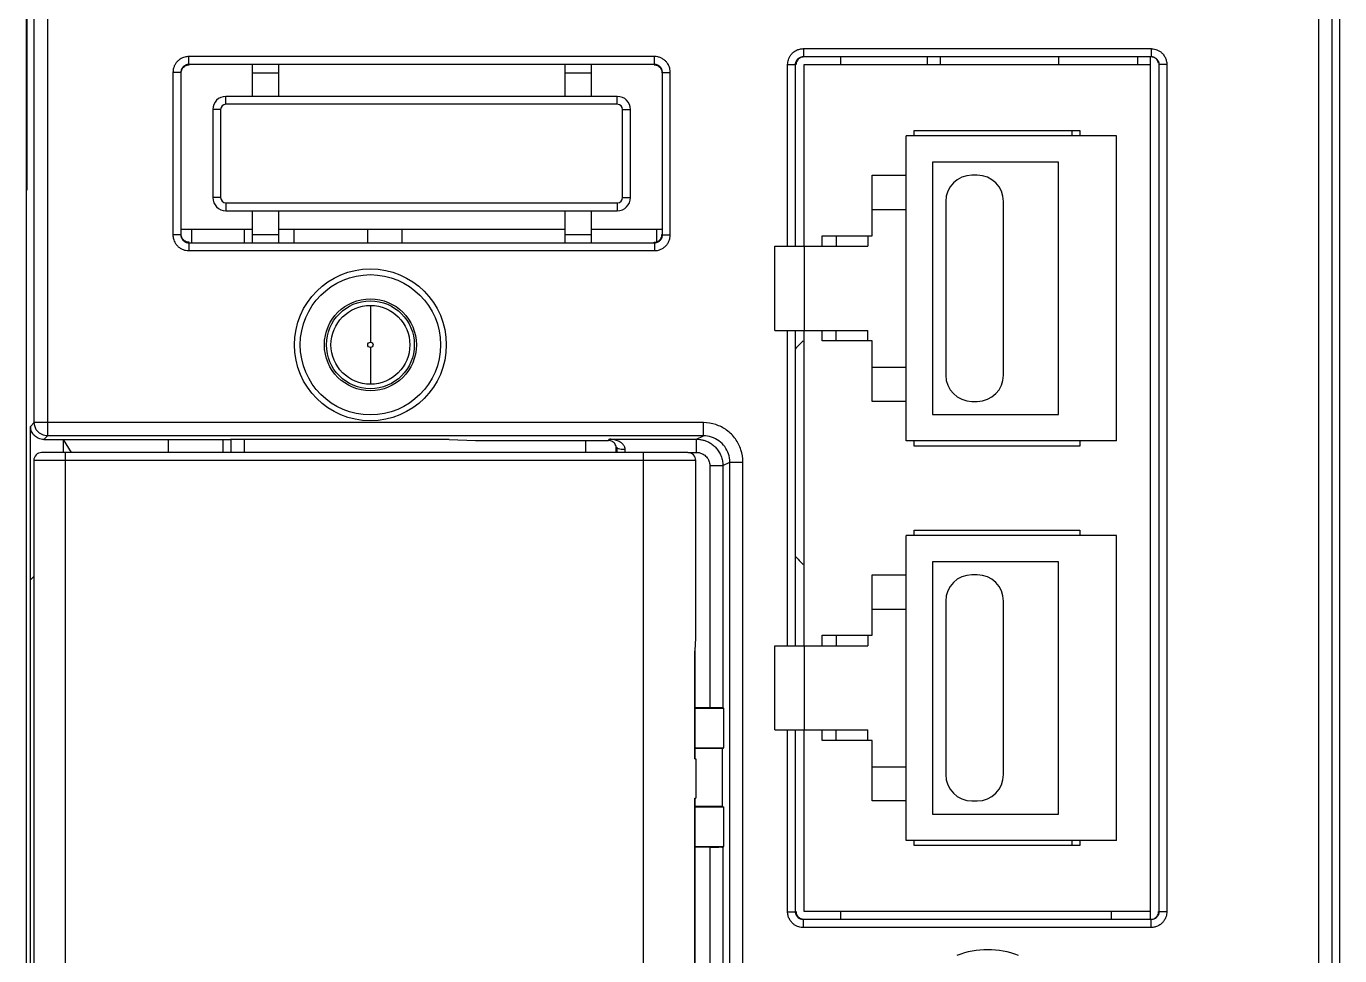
# Model space of a CAD drawing. Header units: millimetres. Extents: x 336 to 12810, y -1577 to 4105.
# Drawn here: x 7522.1 to 7572.1, y 3924.3 to 3959.7 of the extents above; entities that cross this region are included whole.
import ezdxf

# ---------------------------------------------------------------- set-up
doc = ezdxf.new("R2010")
doc.units = ezdxf.units.MM

msp = doc.modelspace()

# ---------------------------------------------------------------- linework, layer by layer
at = {"color": 7, "linetype": 'Continuous'}
for p, q in [((7522.147, 3994.873), (7522.147, 3835.978)), ((7572.147, 3835.979), (7572.147, 3994.873)), ((7522.185, 3953.479), (7522.185, 3962.479)), ((7522.952, 3961.738), (7522.952, 3944.118)), ((7571.341, 3961.738), (7571.341, 3836.284)), ((7522.452, 3944.618), (7522.452, 3961.255)), ((7571.841, 3961.255), (7571.841, 3836.284)), ((7546.063, 3958.544), (7528.331, 3958.544)), ((7528.331, 3958.244), (7528.331, 3958.544)), ((7546.063, 3958.244), (7546.063, 3958.544)), ((7551.73, 3958.845), (7564.963, 3958.845)), ((7551.73, 3958.845), (7551.73, 3958.545)), ((7551.73, 3958.545), (7564.963, 3958.545)), ((7553.147, 3958.545), (7553.147, 3958.229)), ((7556.447, 3958.545), (7556.447, 3958.229)), ((7556.947, 3958.229), (7556.947, 3958.545)), ((7561.447, 3958.545), (7561.447, 3958.229)), ((7564.447, 3958.545), (7564.447, 3958.229)), ((7564.947, 3925.729), (7564.947, 3958.545)), ((7564.963, 3958.845), (7564.963, 3958.545)), ((7546.063, 3958.244), (7528.331, 3958.244)), ((7528.331, 3958.244), (7528.347, 3958.229)), ((7530.747, 3958.229), (7530.747, 3957.029)), ((7531.747, 3958.229), (7531.747, 3957.029)), ((7542.647, 3958.229), (7542.647, 3957.029)), ((7543.647, 3958.229), (7543.647, 3957.029)), ((7546.047, 3958.229), (7546.063, 3958.244)), ((7551.13, 3958.245), (7551.43, 3958.245)), ((7551.13, 3951.329), (7551.13, 3958.245)), ((7551.43, 3951.329), (7551.43, 3958.245)), ((7564.947, 3958.229), (7551.747, 3958.229)), ((7551.747, 3958.229), (7551.747, 3951.329)), ((7565.263, 3958.245), (7565.263, 3926.012)), ((7565.563, 3958.245), (7565.263, 3958.245)), ((7565.563, 3958.245), (7565.563, 3926.012)), ((7527.731, 3957.944), (7527.731, 3951.763)), ((7528.031, 3957.944), (7527.731, 3957.944)), ((7528.031, 3957.944), (7528.031, 3951.763)), ((7528.031, 3957.944), (7528.047, 3957.929)), ((7530.747, 3957.929), (7531.747, 3957.929)), ((7542.647, 3957.929), (7543.647, 3957.929)), ((7546.347, 3957.929), (7546.363, 3957.944)), ((7546.363, 3957.944), (7546.663, 3957.944)), ((7546.363, 3951.763), (7546.363, 3957.944)), ((7546.663, 3951.763), (7546.663, 3957.944)), ((7544.647, 3957.029), (7529.747, 3957.029)), ((7529.747, 3956.729), (7529.747, 3957.029)), ((7544.647, 3956.729), (7544.647, 3957.029)), ((7529.547, 3956.529), (7529.247, 3956.529)), ((7529.247, 3956.529), (7529.247, 3953.179)), ((7529.547, 3956.529), (7529.547, 3953.179)), ((7544.647, 3956.729), (7529.747, 3956.729)), ((7544.847, 3953.179), (7544.847, 3956.529)), ((7544.847, 3956.529), (7545.147, 3956.529)), ((7545.147, 3953.179), (7545.147, 3956.529)), ((7555.647, 3943.929), (7555.647, 3955.529)), ((7563.647, 3955.529), (7555.647, 3955.529)), ((7555.947, 3955.729), (7562.247, 3955.729)), ((7555.947, 3955.529), (7555.947, 3955.729)), ((7561.947, 3955.729), (7561.947, 3955.529)), ((7562.247, 3955.729), (7562.247, 3955.529)), ((7563.647, 3943.929), (7563.647, 3955.529)), ((7556.647, 3954.529), (7556.647, 3944.929)), ((7561.447, 3954.529), (7556.647, 3954.529)), ((7561.447, 3944.929), (7561.447, 3954.529)), ((7554.347, 3954.029), (7555.647, 3954.029)), ((7554.347, 3951.729), (7554.347, 3954.029)), ((7558.347, 3954.029), (7558.147, 3954.029)), ((7522.147, 3953.479), (7522.185, 3953.479)), ((7529.547, 3953.179), (7529.247, 3953.179)), ((7544.847, 3953.179), (7545.147, 3953.179)), ((7557.147, 3953.029), (7557.147, 3946.429)), ((7559.347, 3946.429), (7559.347, 3953.029)), ((7529.747, 3952.979), (7544.647, 3952.979)), ((7529.747, 3952.979), (7529.747, 3952.679)), ((7529.747, 3952.679), (7544.647, 3952.679)), ((7530.747, 3952.679), (7530.747, 3951.479)), ((7531.747, 3952.679), (7531.747, 3951.479)), ((7542.647, 3952.679), (7542.647, 3951.479)), ((7543.647, 3952.679), (7543.647, 3951.479)), ((7544.647, 3952.979), (7544.647, 3952.679)), ((7554.347, 3952.729), (7555.647, 3952.729)), ((7528.031, 3951.763), (7527.731, 3951.763)), ((7528.031, 3951.763), (7528.047, 3951.779)), ((7528.047, 3951.979), (7530.747, 3951.979)), ((7528.447, 3951.479), (7528.447, 3951.979)), ((7530.447, 3951.979), (7530.447, 3951.479)), ((7530.747, 3951.779), (7531.747, 3951.779)), ((7531.747, 3951.979), (7542.647, 3951.979)), ((7532.347, 3951.479), (7532.347, 3951.979)), ((7535.147, 3951.479), (7535.147, 3951.979)), ((7536.447, 3951.979), (7536.447, 3951.479)), ((7542.647, 3951.779), (7543.647, 3951.779)), ((7543.647, 3951.979), (7546.347, 3951.979)), ((7546.147, 3951.479), (7546.147, 3951.979)), ((7546.363, 3951.763), (7546.347, 3951.779)), ((7546.363, 3951.763), (7546.663, 3951.763)), ((7552.447, 3951.729), (7554.347, 3951.729)), ((7552.447, 3951.329), (7552.447, 3951.729)), ((7552.977, 3951.729), (7552.977, 3951.329)), ((7554.177, 3951.729), (7554.177, 3951.329)), ((7528.331, 3951.463), (7528.347, 3951.479)), ((7528.331, 3951.463), (7546.063, 3951.463)), ((7528.331, 3951.463), (7528.331, 3951.163)), ((7528.331, 3951.163), (7546.063, 3951.163)), ((7546.063, 3951.463), (7546.047, 3951.479)), ((7546.063, 3951.463), (7546.063, 3951.163)), ((7550.647, 3948.129), (7550.647, 3951.329)), ((7550.647, 3951.329), (7554.177, 3951.329)), ((7551.77, 3948.129), (7551.77, 3951.329)), ((7535.247, 3949.079), (7535.247, 3947.679)), ((7550.647, 3948.129), (7554.177, 3948.129)), ((7551.13, 3936.129), (7551.13, 3948.129)), ((7551.43, 3936.129), (7551.43, 3948.129)), ((7551.747, 3948.129), (7551.747, 3936.129)), ((7552.447, 3947.729), (7552.447, 3948.129)), ((7552.977, 3947.729), (7552.977, 3948.129)), ((7554.177, 3947.729), (7554.177, 3948.129)), ((7554.347, 3947.729), (7552.447, 3947.729)), ((7554.347, 3945.429), (7554.347, 3947.729)), ((7535.247, 3947.479), (7535.247, 3946.079)), ((7554.347, 3946.729), (7555.647, 3946.729)), ((7555.647, 3945.429), (7554.347, 3945.429)), ((7558.147, 3945.429), (7558.347, 3945.429)), ((7522.452, 3944.618), (7522.313, 3944.478)), ((7547.926, 3944.618), (7522.452, 3944.618)), ((7547.926, 3944.118), (7547.926, 3944.618)), ((7556.647, 3944.929), (7561.447, 3944.929)), ((7522.313, 3938.644), (7522.313, 3944.478)), ((7522.952, 3944.118), (7522.813, 3943.979)), ((7547.927, 3944.118), (7522.952, 3944.118)), ((7547.665, 3943.987), (7547.927, 3944.118)), ((7522.813, 3943.979), (7529.642, 3943.979)), ((7523.547, 3943.979), (7523.859, 3943.479)), ((7523.547, 3943.979), (7523.547, 3943.479)), ((7527.547, 3943.979), (7527.547, 3943.479)), ((7529.642, 3943.479), (7529.642, 3943.979)), ((7538.247, 3943.975), (7529.924, 3943.975)), ((7529.943, 3943.975), (7529.942, 3943.973)), ((7529.942, 3943.479), (7529.942, 3943.973)), ((7530.447, 3943.975), (7530.447, 3943.479)), ((7538.247, 3943.975), (7539.247, 3943.94)), ((7539.247, 3943.94), (7544.308, 3943.94)), ((7543.447, 3943.479), (7543.447, 3943.94)), ((7544.308, 3943.94), (7544.355, 3943.987)), ((7544.355, 3943.987), (7547.665, 3943.987)), ((7544.608, 3943.64), (7544.642, 3943.674)), ((7544.608, 3943.479), (7544.608, 3943.64)), ((7547.664, 3943.487), (7547.664, 3943.987)), ((7563.647, 3943.929), (7555.647, 3943.929)), ((7555.947, 3943.729), (7555.947, 3943.929)), ((7562.247, 3943.729), (7555.947, 3943.729)), ((7562.247, 3943.929), (7562.247, 3943.729)), ((7547.632, 3943.179), (7522.432, 3943.179)), ((7522.432, 3943.179), (7522.432, 3850.779)), ((7547.332, 3943.479), (7522.732, 3943.479)), ((7523.632, 3943.479), (7523.632, 3850.479)), ((7545.632, 3943.479), (7545.632, 3850.479)), ((7547.332, 3943.487), (7547.664, 3943.487)), ((7547.632, 3936.499), (7547.632, 3943.179)), ((7548.664, 3942.987), (7548.927, 3943.119)), ((7548.927, 3850.838), (7548.927, 3943.119)), ((7548.927, 3943.119), (7549.426, 3943.119)), ((7549.426, 3850.838), (7549.426, 3943.119)), ((7548.164, 3942.987), (7548.164, 3933.771)), ((7548.164, 3942.987), (7548.664, 3942.987)), ((7548.664, 3942.987), (7548.664, 3933.763)), ((7555.947, 3940.529), (7562.247, 3940.529)), ((7555.947, 3940.329), (7555.947, 3940.529)), ((7562.247, 3940.529), (7562.247, 3940.329)), ((7555.647, 3928.729), (7555.647, 3940.329)), ((7563.647, 3940.329), (7555.647, 3940.329)), ((7563.647, 3928.729), (7563.647, 3940.329)), ((7556.647, 3939.329), (7556.647, 3929.729)), ((7561.447, 3939.329), (7556.647, 3939.329)), ((7561.447, 3929.729), (7561.447, 3939.329)), ((7522.432, 3938.764), (7522.311, 3938.643)), ((7522.311, 3904.88), (7522.311, 3938.643)), ((7554.347, 3936.529), (7554.347, 3938.829)), ((7554.347, 3938.829), (7555.647, 3938.829)), ((7558.347, 3938.829), (7558.147, 3938.829)), ((7554.347, 3937.529), (7555.647, 3937.529)), ((7557.147, 3937.829), (7557.147, 3931.229)), ((7559.347, 3931.229), (7559.347, 3937.829)), ((7552.447, 3936.129), (7552.447, 3936.529)), ((7552.447, 3936.529), (7554.347, 3936.529)), ((7552.977, 3936.529), (7552.977, 3936.129)), ((7554.177, 3936.529), (7554.177, 3936.129)), ((7550.647, 3932.929), (7550.647, 3936.129)), ((7550.647, 3936.129), (7554.177, 3936.129)), ((7551.77, 3932.929), (7551.77, 3936.129)), ((7547.6, 3931.829), (7547.6, 3935.899)), ((7547.605, 3935.887), (7547.6, 3935.899)), ((7547.605, 3931.829), (7547.605, 3935.887)), ((7548.164, 3933.771), (7547.605, 3933.771)), ((7548.703, 3933.743), (7547.605, 3933.743)), ((7548.664, 3933.763), (7548.703, 3933.743)), ((7548.703, 3932.249), (7548.703, 3933.743)), ((7550.647, 3932.929), (7554.177, 3932.929)), ((7551.13, 3926.012), (7551.13, 3932.929)), ((7551.43, 3926.012), (7551.43, 3932.929)), ((7551.747, 3932.929), (7551.747, 3926.029)), ((7552.447, 3932.529), (7552.447, 3932.929)), ((7554.347, 3932.529), (7552.447, 3932.529)), ((7552.977, 3932.529), (7552.977, 3932.929)), ((7554.177, 3932.529), (7554.177, 3932.929)), ((7554.347, 3930.229), (7554.347, 3932.529)), ((7547.605, 3932.249), (7548.703, 3932.249)), ((7548.647, 3932.221), (7547.605, 3932.221)), ((7548.647, 3932.221), (7548.703, 3932.249)), ((7548.647, 3930.021), (7548.647, 3932.221)), ((7547.6, 3931.829), (7547.632, 3931.829)), ((7547.632, 3931.829), (7547.632, 3930.329)), ((7554.347, 3931.529), (7555.647, 3931.529)), ((7547.6, 3922.258), (7547.6, 3930.329)), ((7547.6, 3930.329), (7547.632, 3930.329)), ((7547.605, 3922.27), (7547.605, 3930.329)), ((7548.647, 3930.021), (7547.605, 3930.021)), ((7548.647, 3930.021), (7548.703, 3929.993)), ((7555.647, 3930.229), (7554.347, 3930.229)), ((7558.147, 3930.229), (7558.347, 3930.229)), ((7548.703, 3929.993), (7547.605, 3929.993)), ((7548.703, 3928.499), (7548.703, 3929.993)), ((7556.647, 3929.729), (7561.447, 3929.729)), ((7563.647, 3928.729), (7555.647, 3928.729)), ((7555.947, 3928.529), (7555.947, 3928.729)), ((7562.247, 3928.529), (7555.947, 3928.529)), ((7561.947, 3928.729), (7561.947, 3928.529)), ((7562.247, 3928.729), (7562.247, 3928.529)), ((7547.605, 3928.499), (7548.703, 3928.499)), ((7548.164, 3928.471), (7547.605, 3928.471)), ((7548.164, 3928.471), (7548.164, 3889.979)), ((7548.664, 3928.479), (7548.703, 3928.499)), ((7548.664, 3928.479), (7548.664, 3889.979)), ((7551.13, 3926.012), (7551.43, 3926.012)), ((7551.747, 3926.029), (7564.947, 3926.029)), ((7553.147, 3926.029), (7553.147, 3925.712)), ((7563.447, 3926.029), (7563.447, 3925.712)), ((7565.563, 3926.012), (7565.263, 3926.012)), ((7551.73, 3925.412), (7551.73, 3925.712)), ((7564.963, 3925.712), (7551.73, 3925.712)), ((7564.963, 3925.412), (7564.963, 3925.712)), ((7564.963, 3925.412), (7551.73, 3925.412))]:
    msp.add_line(p, q, dxfattribs=at)
for radius in [2.89, 2.669, 1.751, 1.672, 1.5, 0.1]:
    msp.add_circle((7535.247, 3947.579), radius, dxfattribs=at)
for centre, radius, start, end in [((7529.747, 3956.529), 0.5, 90, 180), ((7544.647, 3956.529), 0.5, 0, 90), ((7529.747, 3956.529), 0.2, 90, 180), ((7544.647, 3956.529), 0.2, 0, 90), ((7558.147, 3953.029), 1, 90, 180), ((7558.347, 3953.029), 1, 0, 90), ((7529.747, 3953.179), 0.5, 180, 270), ((7529.747, 3953.179), 0.2, 180, 270), ((7544.647, 3953.179), 0.2, 270, 0), ((7544.647, 3953.179), 0.5, 270, 0), ((7555.947, 3943.479), 6, 134.823, 138.9731), ((7558.147, 3946.429), 1, 180, 270), ((7558.347, 3946.429), 1, 270, 0), ((7522.732, 3943.179), 0.3, 90, 180), ((7547.332, 3943.179), 0.3, 0, 90), ((7555.947, 3943.479), 6, 221.0269, 225.177), ((7558.147, 3937.829), 1, 90, 180), ((7558.347, 3937.829), 1, 0, 90), ((7558.147, 3931.229), 1, 180, 270), ((7558.347, 3931.229), 1, 270, 0), ((7558.747, 3921.25), 3.317, 69.3139, 110.698)]:
    msp.add_arc(centre, radius, start, end, dxfattribs=at)
for points, start_tangent, end_tangent in [([(7528.331, 3958.544), (7528.258, 3958.54), (7528.179, 3958.525), (7528.094, 3958.496), (7528.007, 3958.449), (7527.921, 3958.382), (7527.844, 3958.295), (7527.783, 3958.189), (7527.744, 3958.07), (7527.731, 3957.944)], (-1, -0.000011), (0.000067, -1)), ([(7546.663, 3957.944), (7546.658, 3958.019), (7546.642, 3958.1), (7546.612, 3958.186), (7546.564, 3958.274), (7546.496, 3958.359), (7546.408, 3958.435), (7546.303, 3958.494), (7546.186, 3958.532), (7546.063, 3958.544)], (0, 1), (-1, 0.00004)), ([(7551.13, 3958.245), (7551.136, 3958.331), (7551.157, 3958.422), (7551.195, 3958.517), (7551.257, 3958.614), (7551.344, 3958.704), (7551.456, 3958.779), (7551.588, 3958.828), (7551.73, 3958.845)], (-0.000012, 1), (1, 0.000049)), ([(7551.43, 3958.245), (7551.433, 3958.288), (7551.443, 3958.333), (7551.463, 3958.381), (7551.493, 3958.429), (7551.537, 3958.475), (7551.593, 3958.512), (7551.659, 3958.537), (7551.73, 3958.545)], (-0.000084, 1), (1, -0.000044)), ([(7551.747, 3958.529), (7551.597, 3958.488)], (-1, 0), (-0.867069, -0.498188)), ([(7565.192, 3958.416), (7565.087, 3958.503), (7564.953, 3958.534)], (-0.603787, 0.797146), (-0.999999, -0.001222)), ([(7564.963, 3958.845), (7565.05, 3958.839), (7565.14, 3958.819), (7565.235, 3958.78), (7565.332, 3958.719), (7565.423, 3958.631), (7565.497, 3958.519), (7565.546, 3958.388), (7565.563, 3958.245)], (1, 0.000012), (0.000049, -1)), ([(7564.963, 3958.545), (7565.006, 3958.542), (7565.052, 3958.532), (7565.099, 3958.513), (7565.148, 3958.482), (7565.193, 3958.438), (7565.23, 3958.382), (7565.255, 3958.316), (7565.263, 3958.245)], (1, 0.000084), (-0.000044, -1)), ([(7528.331, 3958.244), (7528.294, 3958.242), (7528.255, 3958.235), (7528.213, 3958.22), (7528.169, 3958.197), (7528.126, 3958.163), (7528.088, 3958.12), (7528.057, 3958.067), (7528.038, 3958.007), (7528.031, 3957.944)], (-1, 0.000297), (0.000348, -1)), ([(7528.047, 3957.929), (7528.087, 3958.079), (7528.197, 3958.188), (7528.347, 3958.229)], (0, 1), (1, 0)), ([(7546.047, 3958.229), (7546.197, 3958.188), (7546.307, 3958.079), (7546.347, 3957.929)], (1, 0), (0, -1)), ([(7546.363, 3957.944), (7546.36, 3957.982), (7546.352, 3958.022), (7546.337, 3958.065), (7546.313, 3958.109), (7546.279, 3958.152), (7546.235, 3958.19), (7546.183, 3958.219), (7546.124, 3958.238), (7546.063, 3958.244)], (0.000305, 1), (-1, -0.000279)), ([(7551.597, 3958.488), (7551.487, 3958.379), (7551.447, 3958.229)], (-0.867069, -0.498188), (0, -1)), ([(7565.247, 3958.295), (7565.192, 3958.416)], (-0.201059, 0.979579), (-0.603787, 0.797146)), ([(7527.731, 3951.763), (7527.735, 3951.69), (7527.751, 3951.611), (7527.78, 3951.526), (7527.826, 3951.438), (7527.893, 3951.353), (7527.98, 3951.276), (7528.086, 3951.215), (7528.205, 3951.176), (7528.331, 3951.163)], (0.000011, -1), (1, 0.000067)), ([(7528.031, 3951.763), (7528.033, 3951.726), (7528.041, 3951.687), (7528.055, 3951.644), (7528.079, 3951.601), (7528.112, 3951.558), (7528.156, 3951.519), (7528.209, 3951.489), (7528.268, 3951.469), (7528.331, 3951.463)], (-0.000297, -1), (1, 0.000348)), ([(7528.347, 3951.479), (7528.197, 3951.519), (7528.087, 3951.629), (7528.047, 3951.779)], (-1, 0), (0, 1)), ([(7546.047, 3951.479), (7546.197, 3951.519), (7546.307, 3951.629), (7546.347, 3951.779)], (1, 0), (0, 1)), ([(7546.063, 3951.163), (7546.136, 3951.167), (7546.215, 3951.182), (7546.3, 3951.212), (7546.387, 3951.258), (7546.473, 3951.325), (7546.549, 3951.412), (7546.61, 3951.518), (7546.649, 3951.637), (7546.663, 3951.763)], (1, 0.000011), (-0.000067, 1)), ([(7546.063, 3951.463), (7546.099, 3951.465), (7546.139, 3951.473), (7546.181, 3951.487), (7546.225, 3951.51), (7546.268, 3951.544), (7546.306, 3951.587), (7546.337, 3951.64), (7546.356, 3951.7), (7546.363, 3951.763)], (1, -0.000297), (-0.000348, 1)), ([(7522.952, 3944.118), (7522.854, 3944.128), (7522.749, 3944.162), (7522.645, 3944.224), (7522.551, 3944.32), (7522.481, 3944.453), (7522.452, 3944.618)], (-1, 0.000305), (-0.000305, 1)), ([(7549.426, 3943.119), (7549.353, 3943.582), (7549.141, 3944), (7548.809, 3944.331), (7548.391, 3944.544), (7547.926, 3944.618)], (-0.000061, 1), (-1, -0.000066)), ([(7522.813, 3943.979), (7522.621, 3944.017), (7522.459, 3944.125), (7522.351, 3944.287), (7522.313, 3944.478)], (-1, 0), (0, 1)), ([(7548.927, 3943.119), (7548.878, 3943.428), (7548.736, 3943.706), (7548.515, 3943.927), (7548.237, 3944.069), (7547.927, 3944.118)], (0.000286, 1), (-1, -0.000321)), ([(7529.642, 3943.979), (7529.763, 3943.978), (7529.862, 3943.977), (7529.924, 3943.975)], (1, 0), (0.998784, -0.04931)), ([(7544.608, 3943.64), (7544.568, 3943.79), (7544.458, 3943.9), (7544.308, 3943.94)], (0, 1), (-1, 0)), ([(7544.942, 3943.604), (7544.939, 3943.643), (7544.929, 3943.684), (7544.912, 3943.725), (7544.886, 3943.766), (7544.852, 3943.806), (7544.808, 3943.845), (7544.754, 3943.882), (7544.691, 3943.916), (7544.619, 3943.944), (7544.538, 3943.966), (7544.45, 3943.981), (7544.355, 3943.987)], (0.00666, 0.999978), (-0.999917, 0.012882)), ([(7544.642, 3943.674), (7544.684, 3943.639), (7544.793, 3943.614), (7544.942, 3943.604)], (0.07253, -0.997366), (0.999992, -0.003962)), ([(7544.642, 3943.487), (7544.642, 3943.582), (7544.642, 3943.674)], (-0.000006, 1), (0.004186, 0.999991)), ([(7544.942, 3943.487), (7544.942, 3943.546), (7544.942, 3943.604)], (0, 1), (0.006701, 0.999978)), ([(7547.665, 3943.987), (7547.786, 3943.98), (7547.91, 3943.956), (7548.036, 3943.915), (7548.164, 3943.853), (7548.29, 3943.767), (7548.41, 3943.653), (7548.515, 3943.511), (7548.596, 3943.348), (7548.647, 3943.17), (7548.664, 3942.987)], (1, -0.000799), (0.000313, -1)), ([(7547.664, 3943.487), (7547.725, 3943.483)], (1, -0.000001), (0.992559, -0.121764)), ([(7547.725, 3943.483), (7547.787, 3943.472), (7547.85, 3943.451), (7547.914, 3943.42), (7547.977, 3943.377), (7548.037, 3943.32), (7548.09, 3943.249), (7548.13, 3943.168), (7548.156, 3943.079), (7548.164, 3942.987)], (0.992559, -0.121764), (0.000034, -1)), ([(7547.6, 3935.899), (7547.624, 3936.191), (7547.632, 3936.499)], (0.104868, 0.994486), (0.000126, 1)), ([(7547.606, 3935.899), (7547.616, 3936.025), (7547.63, 3936.326), (7547.632, 3936.499)], (0.085413, 0.996346), (0.000108, 1)), ([(7547.605, 3935.885), (7547.606, 3935.899)], (0.087397, 0.996174), (0.085413, 0.996346)), ([(7548.664, 3933.763), (7548.621, 3933.766), (7548.511, 3933.769), (7548.351, 3933.77), (7548.164, 3933.771)], (-0.894482, 0.447105), (-1, 0)), ([(7548.164, 3928.471), (7548.351, 3928.472), (7548.511, 3928.474), (7548.621, 3928.476), (7548.664, 3928.479)], (1, 0), (0.894482, 0.447105)), ([(7551.73, 3925.412), (7551.644, 3925.418), (7551.554, 3925.439), (7551.458, 3925.477), (7551.362, 3925.538), (7551.271, 3925.626), (7551.196, 3925.738), (7551.147, 3925.87), (7551.13, 3926.012)], (-1, -0.000012), (-0.000049, 1)), ([(7551.73, 3925.712), (7551.687, 3925.715), (7551.642, 3925.725), (7551.594, 3925.744), (7551.546, 3925.775), (7551.501, 3925.819), (7551.463, 3925.875), (7551.439, 3925.941), (7551.43, 3926.012)], (-1, -0.000084), (0.000044, 1)), ([(7551.447, 3926.029), (7551.487, 3925.879)], (0, -1), (0.498188, -0.867069)), ([(7564.946, 3925.721), (7565.103, 3925.763), (7565.213, 3925.872), (7565.253, 3926.022)], (1, 0), (0, 1)), ([(7565.263, 3926.012), (7565.26, 3925.969), (7565.25, 3925.924), (7565.231, 3925.876), (7565.2, 3925.828), (7565.157, 3925.782), (7565.1, 3925.745), (7565.035, 3925.721), (7564.963, 3925.712)], (0.000084, -1), (-1, 0.000044)), ([(7565.563, 3926.012), (7565.557, 3925.926), (7565.537, 3925.835), (7565.498, 3925.74), (7565.437, 3925.644), (7565.35, 3925.553), (7565.237, 3925.478), (7565.106, 3925.429), (7564.963, 3925.412)], (0.000012, -1), (-1, -0.000049)), ([(7551.487, 3925.879), (7551.597, 3925.769), (7551.747, 3925.729)], (0.498188, -0.867069), (1, 0))]:
    msp.add_spline(points, degree=3, dxfattribs=dict(at, start_tangent=start_tangent, end_tangent=end_tangent))

doc.saveas('drawing.dxf')
